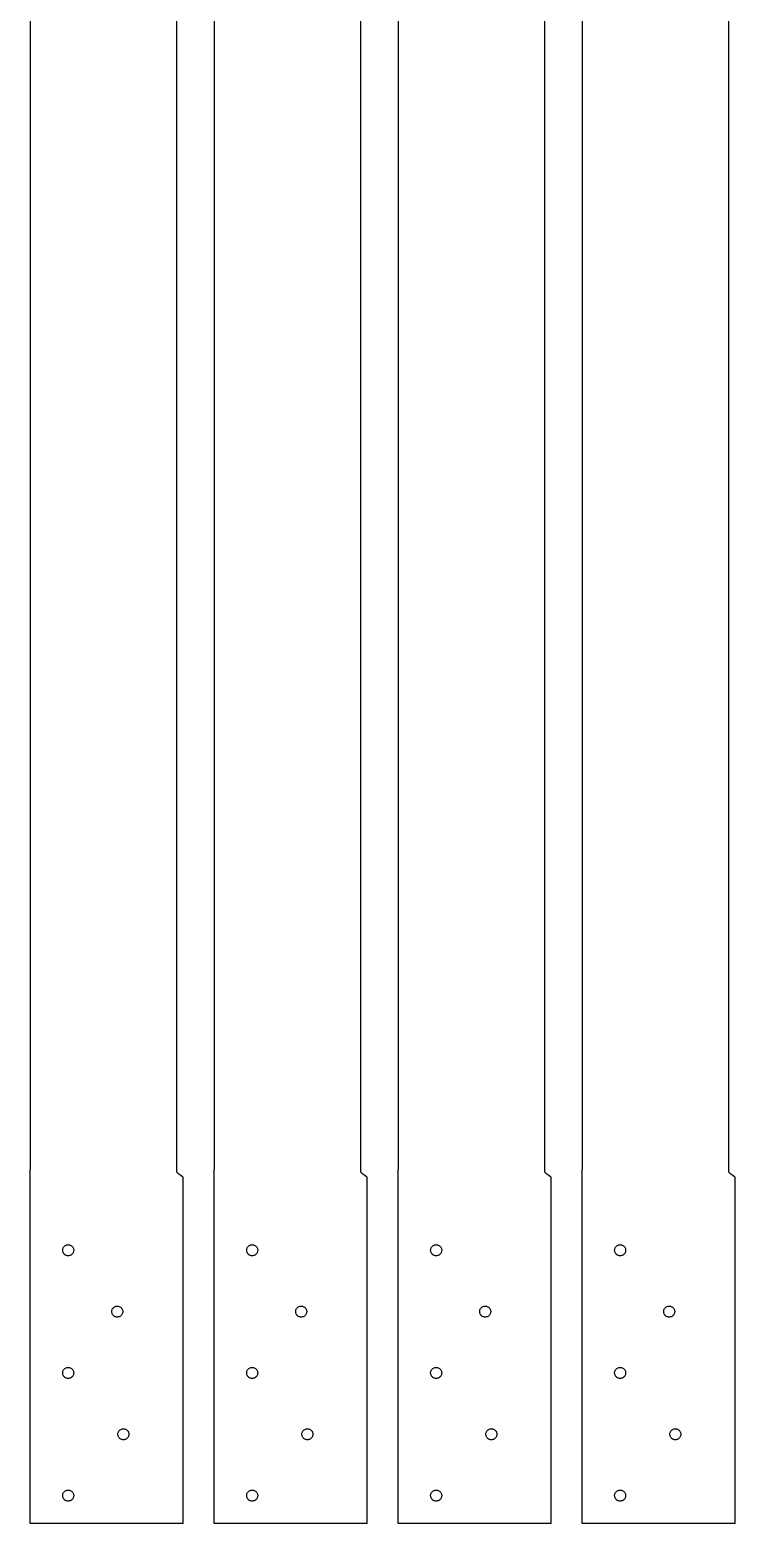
# Model space of a CAD drawing. Header units: metres. Extents: x -115 to 115, y -485 to 489.
# Drawn here: x -115 to 115, y -485 to 2 of the extents above; entities that cross this region are included whole.
import ezdxf

# ---------------------------------------------------------------- set-up
doc = ezdxf.new("R2010")
doc.units = ezdxf.units.M

msp = doc.modelspace()

# ---------------------------------------------------------------- linework, layer by layer
for p, q in [((-114.864, 485), (-114.864, -368.999)), ((-67.0733, -370.343), (-67.0733, 485)), ((-54.8642, 485), (-54.8642, -368.999)), ((-7.0733, -370.343), (-7.0733, 485)), ((5.1358, 485), (5.1358, -368.999)), ((52.9267, -370.343), (52.9267, 485)), ((65.1358, 485), (65.1358, -368.999)), ((112.927, -370.343), (112.927, 485)), ((-114.866, -368.999), (-114.966, -370.227)), ((-114.864, -368.999), (-114.866, -368.999)), ((-54.8662, -368.999), (-54.9661, -370.227)), ((-54.8642, -368.999), (-54.8662, -368.999)), ((5.1338, -368.999), (5.0339, -370.227)), ((5.1358, -368.999), (5.1338, -368.999)), ((65.1338, -368.999), (65.0339, -370.227)), ((65.1358, -368.999), (65.1338, -368.999)), ((-114.966, -370.227), (-115, -370.644)), ((-115, -370.644), (-115, -485)), ((-66.8496, -370.853), (-67.0733, -370.343)), ((-66.7223, -370.943), (-66.8496, -370.853)), ((-65.716, -371.671), (-66.7223, -370.943)), ((-65.1053, -372.121), (-65.716, -371.671)), ((-65, -372.2), (-65.1053, -372.121)), ((-65, -485), (-65, -372.2)), ((-54.9661, -370.227), (-55, -370.644)), ((-55, -370.644), (-55, -485)), ((-6.8496, -370.853), (-7.0733, -370.343)), ((-6.7223, -370.943), (-6.8496, -370.853)), ((-5.716, -371.671), (-6.7223, -370.943)), ((-5.1053, -372.121), (-5.716, -371.671)), ((-5, -372.2), (-5.1053, -372.121)), ((-5, -485), (-5, -372.2)), ((5.0339, -370.227), (5, -370.644)), ((5, -370.644), (5, -485)), ((53.1504, -370.853), (52.9267, -370.343)), ((53.2777, -370.943), (53.1504, -370.853)), ((54.284, -371.671), (53.2777, -370.943)), ((54.8947, -372.121), (54.284, -371.671)), ((55, -372.2), (54.8947, -372.121)), ((55, -485), (55, -372.2)), ((65.0339, -370.227), (65, -370.644)), ((65, -370.644), (65, -485)), ((113.15, -370.853), (112.927, -370.343)), ((113.278, -370.943), (113.15, -370.853)), ((114.284, -371.671), (113.278, -370.943)), ((114.895, -372.121), (114.284, -371.671)), ((115, -372.2), (114.895, -372.121)), ((115, -485), (115, -372.2)), ((-103.558, -394.544), (-103.367, -394.423)), ((-103.367, -394.423), (-103.163, -394.326)), ((-103.163, -394.326), (-102.948, -394.257)), ((-102.948, -394.257), (-102.726, -394.214)), ((-102.726, -394.214), (-102.5, -394.2)), ((-102.5, -394.2), (-102.274, -394.214)), ((-102.274, -394.214), (-102.052, -394.257)), ((-102.052, -394.257), (-101.837, -394.326)), ((-101.837, -394.326), (-101.633, -394.423)), ((-101.633, -394.423), (-101.442, -394.544)), ((-43.558, -394.544), (-43.3672, -394.423)), ((-43.3672, -394.423), (-43.1626, -394.326)), ((-43.1626, -394.326), (-42.9476, -394.257)), ((-42.9476, -394.257), (-42.7256, -394.214)), ((-42.7256, -394.214), (-42.5, -394.2)), ((-42.5, -394.2), (-42.2744, -394.214)), ((-42.2744, -394.214), (-42.0524, -394.257)), ((-42.0524, -394.257), (-41.8374, -394.326)), ((-41.8374, -394.326), (-41.6328, -394.423)), ((-41.6328, -394.423), (-41.442, -394.544)), ((16.442, -394.544), (16.6328, -394.423)), ((16.6328, -394.423), (16.8374, -394.326)), ((16.8374, -394.326), (17.0524, -394.257)), ((17.0524, -394.257), (17.2744, -394.214)), ((17.2744, -394.214), (17.5, -394.2)), ((17.5, -394.2), (17.7256, -394.214)), ((17.7256, -394.214), (17.9476, -394.257)), ((17.9476, -394.257), (18.1626, -394.326)), ((18.1626, -394.326), (18.3672, -394.423)), ((18.3672, -394.423), (18.558, -394.544)), ((76.442, -394.544), (76.6328, -394.423)), ((76.6328, -394.423), (76.8374, -394.326)), ((76.8374, -394.326), (77.0524, -394.257)), ((77.0524, -394.257), (77.2744, -394.214)), ((77.2744, -394.214), (77.5, -394.2)), ((77.5, -394.2), (77.7256, -394.214)), ((77.7256, -394.214), (77.9476, -394.257)), ((77.9476, -394.257), (78.1626, -394.326)), ((78.1626, -394.326), (78.3672, -394.423)), ((78.3672, -394.423), (78.558, -394.544)), ((-104.296, -395.887), (-104.268, -395.663)), ((-104.296, -396.113), (-104.296, -395.887)), ((-104.268, -396.337), (-104.296, -396.113)), ((-104.268, -395.663), (-104.212, -395.444)), ((-104.212, -396.556), (-104.268, -396.337)), ((-104.212, -395.444), (-104.129, -395.234)), ((-104.129, -396.766), (-104.212, -396.556)), ((-104.129, -395.234), (-104.02, -395.036)), ((-104.02, -396.964), (-104.129, -396.766)), ((-104.02, -395.036), (-103.887, -394.853)), ((-103.887, -397.147), (-104.02, -396.964)), ((-103.887, -394.853), (-103.732, -394.688)), ((-103.732, -397.312), (-103.887, -397.147)), ((-103.732, -394.688), (-103.558, -394.544)), ((-103.558, -397.456), (-103.732, -397.312)), ((-103.367, -397.577), (-103.558, -397.456)), ((-103.163, -397.674), (-103.367, -397.577)), ((-102.948, -397.743), (-103.163, -397.674)), ((-102.726, -397.786), (-102.948, -397.743)), ((-102.5, -397.8), (-102.726, -397.786)), ((-102.274, -397.786), (-102.5, -397.8)), ((-102.052, -397.743), (-102.274, -397.786)), ((-101.837, -397.674), (-102.052, -397.743)), ((-101.633, -397.577), (-101.837, -397.674)), ((-101.442, -397.456), (-101.633, -397.577)), ((-101.442, -394.544), (-101.268, -394.688)), ((-101.268, -397.312), (-101.442, -397.456)), ((-101.268, -394.688), (-101.113, -394.853)), ((-101.113, -397.147), (-101.268, -397.312)), ((-101.113, -394.853), (-100.98, -395.036)), ((-100.98, -396.964), (-101.113, -397.147)), ((-100.98, -395.036), (-100.871, -395.234)), ((-100.871, -396.766), (-100.98, -396.964)), ((-100.871, -395.234), (-100.788, -395.444)), ((-100.788, -396.556), (-100.871, -396.766)), ((-100.788, -395.444), (-100.732, -395.663)), ((-100.732, -396.337), (-100.788, -396.556)), ((-100.732, -395.663), (-100.704, -395.887)), ((-100.704, -396.113), (-100.732, -396.337)), ((-100.704, -395.887), (-100.704, -396.113)), ((-44.2964, -395.887), (-44.2681, -395.663)), ((-44.2964, -396.113), (-44.2964, -395.887)), ((-44.2681, -396.337), (-44.2964, -396.113)), ((-44.2681, -395.663), (-44.2119, -395.444)), ((-44.2119, -396.556), (-44.2681, -396.337)), ((-44.2119, -395.444), (-44.1287, -395.234)), ((-44.1287, -396.766), (-44.2119, -396.556)), ((-44.1287, -395.234), (-44.0198, -395.036)), ((-44.0198, -396.964), (-44.1287, -396.766)), ((-44.0198, -395.036), (-43.8869, -394.853)), ((-43.8869, -397.147), (-44.0198, -396.964)), ((-43.8869, -394.853), (-43.7322, -394.688)), ((-43.7322, -397.312), (-43.8869, -397.147)), ((-43.7322, -394.688), (-43.558, -394.544)), ((-43.558, -397.456), (-43.7322, -397.312)), ((-43.3672, -397.577), (-43.558, -397.456)), ((-43.1626, -397.674), (-43.3672, -397.577)), ((-42.9476, -397.743), (-43.1626, -397.674)), ((-42.7256, -397.786), (-42.9476, -397.743)), ((-42.5, -397.8), (-42.7256, -397.786)), ((-42.2744, -397.786), (-42.5, -397.8)), ((-42.0524, -397.743), (-42.2744, -397.786)), ((-41.8374, -397.674), (-42.0524, -397.743)), ((-41.6328, -397.577), (-41.8374, -397.674)), ((-41.442, -397.456), (-41.6328, -397.577)), ((-41.442, -394.544), (-41.2678, -394.688)), ((-41.2678, -397.312), (-41.442, -397.456)), ((-41.2678, -394.688), (-41.1131, -394.853)), ((-41.1131, -397.147), (-41.2678, -397.312)), ((-41.1131, -394.853), (-40.9802, -395.036)), ((-40.9802, -396.964), (-41.1131, -397.147)), ((-40.9802, -395.036), (-40.8713, -395.234)), ((-40.8713, -396.766), (-40.9802, -396.964)), ((-40.8713, -395.234), (-40.7881, -395.444)), ((-40.7881, -396.556), (-40.8713, -396.766)), ((-40.7881, -395.444), (-40.7319, -395.663)), ((-40.7319, -396.337), (-40.7881, -396.556)), ((-40.7319, -395.663), (-40.7036, -395.887)), ((-40.7036, -396.113), (-40.7319, -396.337)), ((-40.7036, -395.887), (-40.7036, -396.113)), ((15.7036, -395.887), (15.7319, -395.663)), ((15.7036, -396.113), (15.7036, -395.887)), ((15.7319, -396.337), (15.7036, -396.113)), ((15.7319, -395.663), (15.7881, -395.444)), ((15.7881, -396.556), (15.7319, -396.337)), ((15.7881, -395.444), (15.8713, -395.234)), ((15.8713, -396.766), (15.7881, -396.556)), ((15.8713, -395.234), (15.9802, -395.036)), ((15.9802, -396.964), (15.8713, -396.766)), ((15.9802, -395.036), (16.1131, -394.853)), ((16.1131, -397.147), (15.9802, -396.964)), ((16.1131, -394.853), (16.2678, -394.688)), ((16.2678, -397.312), (16.1131, -397.147)), ((16.2678, -394.688), (16.442, -394.544)), ((16.442, -397.456), (16.2678, -397.312)), ((16.6328, -397.577), (16.442, -397.456)), ((16.8374, -397.674), (16.6328, -397.577)), ((17.0524, -397.743), (16.8374, -397.674)), ((17.2744, -397.786), (17.0524, -397.743)), ((17.5, -397.8), (17.2744, -397.786)), ((17.7256, -397.786), (17.5, -397.8)), ((17.9476, -397.743), (17.7256, -397.786)), ((18.1626, -397.674), (17.9476, -397.743)), ((18.3672, -397.577), (18.1626, -397.674)), ((18.558, -397.456), (18.3672, -397.577)), ((18.558, -394.544), (18.7322, -394.688)), ((18.7322, -397.312), (18.558, -397.456)), ((18.7322, -394.688), (18.8869, -394.853)), ((18.8869, -397.147), (18.7322, -397.312)), ((18.8869, -394.853), (19.0198, -395.036)), ((19.0198, -396.964), (18.8869, -397.147)), ((19.0198, -395.036), (19.1287, -395.234)), ((19.1287, -396.766), (19.0198, -396.964)), ((19.1287, -395.234), (19.2119, -395.444)), ((19.2119, -396.556), (19.1287, -396.766)), ((19.2119, -395.444), (19.2681, -395.663)), ((19.2681, -396.337), (19.2119, -396.556)), ((19.2681, -395.663), (19.2964, -395.887)), ((19.2964, -396.113), (19.2681, -396.337)), ((19.2964, -395.887), (19.2964, -396.113)), ((75.7036, -395.887), (75.7319, -395.663)), ((75.7036, -396.113), (75.7036, -395.887)), ((75.7319, -396.337), (75.7036, -396.113)), ((75.7319, -395.663), (75.7881, -395.444)), ((75.7881, -396.556), (75.7319, -396.337)), ((75.7881, -395.444), (75.8713, -395.234)), ((75.8713, -396.766), (75.7881, -396.556)), ((75.8713, -395.234), (75.9802, -395.036)), ((75.9802, -396.964), (75.8713, -396.766)), ((75.9802, -395.036), (76.1131, -394.853)), ((76.1131, -397.147), (75.9802, -396.964)), ((76.1131, -394.853), (76.2678, -394.688)), ((76.2678, -397.312), (76.1131, -397.147)), ((76.2678, -394.688), (76.442, -394.544)), ((76.442, -397.456), (76.2678, -397.312)), ((76.6328, -397.577), (76.442, -397.456)), ((76.8374, -397.674), (76.6328, -397.577)), ((77.0524, -397.743), (76.8374, -397.674)), ((77.2744, -397.786), (77.0524, -397.743)), ((77.5, -397.8), (77.2744, -397.786)), ((77.7256, -397.786), (77.5, -397.8)), ((77.9476, -397.743), (77.7256, -397.786)), ((78.1626, -397.674), (77.9476, -397.743)), ((78.3672, -397.577), (78.1626, -397.674)), ((78.558, -397.456), (78.3672, -397.577)), ((78.558, -394.544), (78.7322, -394.688)), ((78.7322, -397.312), (78.558, -397.456)), ((78.7322, -394.688), (78.8869, -394.853)), ((78.8869, -397.147), (78.7322, -397.312)), ((78.8869, -394.853), (79.0198, -395.036)), ((79.0198, -396.964), (78.8869, -397.147)), ((79.0198, -395.036), (79.1287, -395.234)), ((79.1287, -396.766), (79.0198, -396.964)), ((79.1287, -395.234), (79.2119, -395.444)), ((79.2119, -396.556), (79.1287, -396.766)), ((79.2119, -395.444), (79.2681, -395.663)), ((79.2681, -396.337), (79.2119, -396.556)), ((79.2681, -395.663), (79.2964, -395.887)), ((79.2964, -396.113), (79.2681, -396.337)), ((79.2964, -395.887), (79.2964, -396.113)), ((-88.2964, -415.887), (-88.2681, -415.663)), ((-88.2964, -416.113), (-88.2964, -415.887)), ((-88.2681, -416.337), (-88.2964, -416.113)), ((-88.2681, -415.663), (-88.2119, -415.444)), ((-88.2119, -416.556), (-88.2681, -416.337)), ((-88.2119, -415.444), (-88.1287, -415.234)), ((-88.1287, -416.766), (-88.2119, -416.556)), ((-88.1287, -415.234), (-88.0198, -415.036)), ((-88.0198, -416.964), (-88.1287, -416.766)), ((-88.0198, -415.036), (-87.8869, -414.853)), ((-87.8869, -417.147), (-88.0198, -416.964)), ((-87.8869, -414.853), (-87.7322, -414.688)), ((-87.7322, -417.312), (-87.8869, -417.147)), ((-87.7322, -414.688), (-87.558, -414.544)), ((-87.558, -417.456), (-87.7322, -417.312)), ((-87.558, -414.544), (-87.3672, -414.423)), ((-87.3672, -417.577), (-87.558, -417.456)), ((-87.3672, -414.423), (-87.1626, -414.326)), ((-87.1626, -417.674), (-87.3672, -417.577)), ((-87.1626, -414.326), (-86.9476, -414.257)), ((-86.9476, -417.743), (-87.1626, -417.674)), ((-86.9476, -414.257), (-86.7256, -414.214)), ((-86.7256, -417.786), (-86.9476, -417.743)), ((-86.7256, -414.214), (-86.5, -414.2)), ((-86.5, -417.8), (-86.7256, -417.786)), ((-86.5, -414.2), (-86.2744, -414.214)), ((-86.2744, -417.786), (-86.5, -417.8)), ((-86.2744, -414.214), (-86.0524, -414.257)), ((-86.0524, -417.743), (-86.2744, -417.786)), ((-86.0524, -414.257), (-85.8374, -414.326)), ((-85.8374, -417.674), (-86.0524, -417.743)), ((-85.8374, -414.326), (-85.6328, -414.423)), ((-85.6328, -417.577), (-85.8374, -417.674)), ((-85.6328, -414.423), (-85.442, -414.544)), ((-85.442, -417.456), (-85.6328, -417.577)), ((-85.442, -414.544), (-85.2678, -414.688)), ((-85.2678, -417.312), (-85.442, -417.456)), ((-85.2678, -414.688), (-85.1131, -414.853)), ((-85.1131, -417.147), (-85.2678, -417.312)), ((-85.1131, -414.853), (-84.9802, -415.036)), ((-84.9802, -416.964), (-85.1131, -417.147)), ((-84.9802, -415.036), (-84.8713, -415.234)), ((-84.8713, -416.766), (-84.9802, -416.964)), ((-84.8713, -415.234), (-84.7881, -415.444)), ((-84.7881, -416.556), (-84.8713, -416.766)), ((-84.7881, -415.444), (-84.7319, -415.663)), ((-84.7319, -416.337), (-84.7881, -416.556)), ((-84.7319, -415.663), (-84.7036, -415.887)), ((-84.7036, -416.113), (-84.7319, -416.337)), ((-84.7036, -415.887), (-84.7036, -416.113)), ((-28.2964, -415.887), (-28.2681, -415.663)), ((-28.2964, -416.113), (-28.2964, -415.887)), ((-28.2681, -416.337), (-28.2964, -416.113)), ((-28.2681, -415.663), (-28.2119, -415.444)), ((-28.2119, -416.556), (-28.2681, -416.337)), ((-28.2119, -415.444), (-28.1287, -415.234)), ((-28.1287, -416.766), (-28.2119, -416.556)), ((-28.1287, -415.234), (-28.0198, -415.036)), ((-28.0198, -416.964), (-28.1287, -416.766)), ((-28.0198, -415.036), (-27.8869, -414.853)), ((-27.8869, -417.147), (-28.0198, -416.964)), ((-27.8869, -414.853), (-27.7322, -414.688)), ((-27.7322, -417.312), (-27.8869, -417.147)), ((-27.7322, -414.688), (-27.558, -414.544)), ((-27.558, -417.456), (-27.7322, -417.312)), ((-27.558, -414.544), (-27.3672, -414.423)), ((-27.3672, -417.577), (-27.558, -417.456)), ((-27.3672, -414.423), (-27.1626, -414.326)), ((-27.1626, -417.674), (-27.3672, -417.577)), ((-27.1626, -414.326), (-26.9476, -414.257)), ((-26.9476, -417.743), (-27.1626, -417.674)), ((-26.9476, -414.257), (-26.7256, -414.214)), ((-26.7256, -417.786), (-26.9476, -417.743)), ((-26.7256, -414.214), (-26.5, -414.2)), ((-26.5, -417.8), (-26.7256, -417.786)), ((-26.5, -414.2), (-26.2744, -414.214)), ((-26.2744, -417.786), (-26.5, -417.8)), ((-26.2744, -414.214), (-26.0524, -414.257)), ((-26.0524, -417.743), (-26.2744, -417.786)), ((-26.0524, -414.257), (-25.8374, -414.326)), ((-25.8374, -417.674), (-26.0524, -417.743)), ((-25.8374, -414.326), (-25.6328, -414.423)), ((-25.6328, -417.577), (-25.8374, -417.674)), ((-25.6328, -414.423), (-25.442, -414.544)), ((-25.442, -417.456), (-25.6328, -417.577)), ((-25.442, -414.544), (-25.2678, -414.688)), ((-25.2678, -417.312), (-25.442, -417.456)), ((-25.2678, -414.688), (-25.1131, -414.853)), ((-25.1131, -417.147), (-25.2678, -417.312)), ((-25.1131, -414.853), (-24.9802, -415.036)), ((-24.9802, -416.964), (-25.1131, -417.147)), ((-24.9802, -415.036), (-24.8713, -415.234)), ((-24.8713, -416.766), (-24.9802, -416.964)), ((-24.8713, -415.234), (-24.7881, -415.444)), ((-24.7881, -416.556), (-24.8713, -416.766)), ((-24.7881, -415.444), (-24.7319, -415.663)), ((-24.7319, -416.337), (-24.7881, -416.556)), ((-24.7319, -415.663), (-24.7036, -415.887)), ((-24.7036, -416.113), (-24.7319, -416.337)), ((-24.7036, -415.887), (-24.7036, -416.113)), ((31.7036, -415.887), (31.7319, -415.663)), ((31.7036, -416.113), (31.7036, -415.887)), ((31.7319, -416.337), (31.7036, -416.113)), ((31.7319, -415.663), (31.7881, -415.444)), ((31.7881, -416.556), (31.7319, -416.337)), ((31.7881, -415.444), (31.8713, -415.234)), ((31.8713, -416.766), (31.7881, -416.556)), ((31.8713, -415.234), (31.9802, -415.036)), ((31.9802, -416.964), (31.8713, -416.766)), ((31.9802, -415.036), (32.1131, -414.853)), ((32.1131, -417.147), (31.9802, -416.964)), ((32.1131, -414.853), (32.2678, -414.688)), ((32.2678, -417.312), (32.1131, -417.147)), ((32.2678, -414.688), (32.442, -414.544)), ((32.442, -417.456), (32.2678, -417.312)), ((32.442, -414.544), (32.6328, -414.423)), ((32.6328, -417.577), (32.442, -417.456)), ((32.6328, -414.423), (32.8374, -414.326)), ((32.8374, -417.674), (32.6328, -417.577)), ((32.8374, -414.326), (33.0524, -414.257)), ((33.0524, -417.743), (32.8374, -417.674)), ((33.0524, -414.257), (33.2744, -414.214)), ((33.2744, -417.786), (33.0524, -417.743)), ((33.2744, -414.214), (33.5, -414.2)), ((33.5, -417.8), (33.2744, -417.786)), ((33.5, -414.2), (33.7256, -414.214)), ((33.7256, -417.786), (33.5, -417.8)), ((33.7256, -414.214), (33.9476, -414.257)), ((33.9476, -417.743), (33.7256, -417.786)), ((33.9476, -414.257), (34.1626, -414.326)), ((34.1626, -417.674), (33.9476, -417.743)), ((34.1626, -414.326), (34.3672, -414.423)), ((34.3672, -417.577), (34.1626, -417.674)), ((34.3672, -414.423), (34.558, -414.544)), ((34.558, -417.456), (34.3672, -417.577)), ((34.558, -414.544), (34.7322, -414.688)), ((34.7322, -417.312), (34.558, -417.456)), ((34.7322, -414.688), (34.8869, -414.853)), ((34.8869, -417.147), (34.7322, -417.312)), ((34.8869, -414.853), (35.0198, -415.036)), ((35.0198, -416.964), (34.8869, -417.147)), ((35.0198, -415.036), (35.1287, -415.234)), ((35.1287, -416.766), (35.0198, -416.964)), ((35.1287, -415.234), (35.2119, -415.444)), ((35.2119, -416.556), (35.1287, -416.766)), ((35.2119, -415.444), (35.2681, -415.663)), ((35.2681, -416.337), (35.2119, -416.556)), ((35.2681, -415.663), (35.2964, -415.887)), ((35.2964, -416.113), (35.2681, -416.337)), ((35.2964, -415.887), (35.2964, -416.113)), ((91.7036, -415.887), (91.7319, -415.663)), ((91.7036, -416.113), (91.7036, -415.887)), ((91.7319, -416.337), (91.7036, -416.113)), ((91.7319, -415.663), (91.7881, -415.444)), ((91.7881, -416.556), (91.7319, -416.337)), ((91.7881, -415.444), (91.8713, -415.234)), ((91.8713, -416.766), (91.7881, -416.556)), ((91.8713, -415.234), (91.9802, -415.036)), ((91.9802, -416.964), (91.8713, -416.766)), ((91.9802, -415.036), (92.1131, -414.853)), ((92.1131, -417.147), (91.9802, -416.964)), ((92.1131, -414.853), (92.2678, -414.688)), ((92.2678, -417.312), (92.1131, -417.147)), ((92.2678, -414.688), (92.442, -414.544)), ((92.442, -417.456), (92.2678, -417.312)), ((92.442, -414.544), (92.6328, -414.423)), ((92.6328, -417.577), (92.442, -417.456)), ((92.6328, -414.423), (92.8374, -414.326)), ((92.8374, -417.674), (92.6328, -417.577)), ((92.8374, -414.326), (93.0524, -414.257)), ((93.0524, -417.743), (92.8374, -417.674)), ((93.0524, -414.257), (93.2744, -414.214)), ((93.2744, -417.786), (93.0524, -417.743)), ((93.2744, -414.214), (93.5, -414.2)), ((93.5, -417.8), (93.2744, -417.786)), ((93.5, -414.2), (93.7256, -414.214)), ((93.7256, -417.786), (93.5, -417.8)), ((93.7256, -414.214), (93.9476, -414.257)), ((93.9476, -417.743), (93.7256, -417.786)), ((93.9476, -414.257), (94.1626, -414.326)), ((94.1626, -417.674), (93.9476, -417.743)), ((94.1626, -414.326), (94.3672, -414.423)), ((94.3672, -417.577), (94.1626, -417.674)), ((94.3672, -414.423), (94.558, -414.544)), ((94.558, -417.456), (94.3672, -417.577)), ((94.558, -414.544), (94.7322, -414.688)), ((94.7322, -417.312), (94.558, -417.456)), ((94.7322, -414.688), (94.8869, -414.853)), ((94.8869, -417.147), (94.7322, -417.312)), ((94.8869, -414.853), (95.0198, -415.036)), ((95.0198, -416.964), (94.8869, -417.147)), ((95.0198, -415.036), (95.1287, -415.234)), ((95.1287, -416.766), (95.0198, -416.964)), ((95.1287, -415.234), (95.2119, -415.444)), ((95.2119, -416.556), (95.1287, -416.766)), ((95.2119, -415.444), (95.2681, -415.663)), ((95.2681, -416.337), (95.2119, -416.556)), ((95.2681, -415.663), (95.2964, -415.887)), ((95.2964, -416.113), (95.2681, -416.337)), ((95.2964, -415.887), (95.2964, -416.113)), ((-104.296, -435.887), (-104.268, -435.663)), ((-104.296, -436.113), (-104.296, -435.887)), ((-104.268, -436.337), (-104.296, -436.113)), ((-104.268, -435.663), (-104.212, -435.444)), ((-104.212, -436.556), (-104.268, -436.337)), ((-104.212, -435.444), (-104.129, -435.234)), ((-104.129, -436.766), (-104.212, -436.556)), ((-104.129, -435.234), (-104.02, -435.036)), ((-104.02, -436.964), (-104.129, -436.766)), ((-104.02, -435.036), (-103.887, -434.853)), ((-103.887, -437.147), (-104.02, -436.964)), ((-103.887, -434.853), (-103.732, -434.688)), ((-103.732, -437.312), (-103.887, -437.147)), ((-103.732, -434.688), (-103.558, -434.544)), ((-103.558, -437.456), (-103.732, -437.312)), ((-103.558, -434.544), (-103.367, -434.423)), ((-103.367, -437.577), (-103.558, -437.456)), ((-103.367, -434.423), (-103.163, -434.326)), ((-103.163, -437.674), (-103.367, -437.577)), ((-103.163, -434.326), (-102.948, -434.257)), ((-102.948, -437.743), (-103.163, -437.674)), ((-102.948, -434.257), (-102.726, -434.214)), ((-102.726, -437.786), (-102.948, -437.743)), ((-102.726, -434.214), (-102.5, -434.2)), ((-102.5, -437.8), (-102.726, -437.786)), ((-102.5, -434.2), (-102.274, -434.214)), ((-102.274, -437.786), (-102.5, -437.8)), ((-102.274, -434.214), (-102.052, -434.257)), ((-102.052, -437.743), (-102.274, -437.786)), ((-102.052, -434.257), (-101.837, -434.326)), ((-101.837, -437.674), (-102.052, -437.743)), ((-101.837, -434.326), (-101.633, -434.423)), ((-101.633, -437.577), (-101.837, -437.674)), ((-101.633, -434.423), (-101.442, -434.544)), ((-101.442, -437.456), (-101.633, -437.577)), ((-101.442, -434.544), (-101.268, -434.688)), ((-101.268, -437.312), (-101.442, -437.456)), ((-101.268, -434.688), (-101.113, -434.853)), ((-101.113, -437.147), (-101.268, -437.312)), ((-101.113, -434.853), (-100.98, -435.036)), ((-100.98, -436.964), (-101.113, -437.147)), ((-100.98, -435.036), (-100.871, -435.234)), ((-100.871, -436.766), (-100.98, -436.964)), ((-100.871, -435.234), (-100.788, -435.444)), ((-100.788, -436.556), (-100.871, -436.766)), ((-100.788, -435.444), (-100.732, -435.663)), ((-100.732, -436.337), (-100.788, -436.556)), ((-100.732, -435.663), (-100.704, -435.887)), ((-100.704, -436.113), (-100.732, -436.337)), ((-100.704, -435.887), (-100.704, -436.113)), ((-44.2964, -435.887), (-44.2681, -435.663)), ((-44.2964, -436.113), (-44.2964, -435.887)), ((-44.2681, -436.337), (-44.2964, -436.113)), ((-44.2681, -435.663), (-44.2119, -435.444)), ((-44.2119, -436.556), (-44.2681, -436.337)), ((-44.2119, -435.444), (-44.1287, -435.234)), ((-44.1287, -436.766), (-44.2119, -436.556)), ((-44.1287, -435.234), (-44.0198, -435.036)), ((-44.0198, -436.964), (-44.1287, -436.766)), ((-44.0198, -435.036), (-43.8869, -434.853)), ((-43.8869, -437.147), (-44.0198, -436.964)), ((-43.8869, -434.853), (-43.7322, -434.688)), ((-43.7322, -437.312), (-43.8869, -437.147)), ((-43.7322, -434.688), (-43.558, -434.544)), ((-43.558, -437.456), (-43.7322, -437.312)), ((-43.558, -434.544), (-43.3672, -434.423)), ((-43.3672, -437.577), (-43.558, -437.456)), ((-43.3672, -434.423), (-43.1626, -434.326)), ((-43.1626, -437.674), (-43.3672, -437.577)), ((-43.1626, -434.326), (-42.9476, -434.257)), ((-42.9476, -437.743), (-43.1626, -437.674)), ((-42.9476, -434.257), (-42.7256, -434.214)), ((-42.7256, -437.786), (-42.9476, -437.743)), ((-42.7256, -434.214), (-42.5, -434.2)), ((-42.5, -437.8), (-42.7256, -437.786)), ((-42.5, -434.2), (-42.2744, -434.214)), ((-42.2744, -437.786), (-42.5, -437.8)), ((-42.2744, -434.214), (-42.0524, -434.257)), ((-42.0524, -437.743), (-42.2744, -437.786)), ((-42.0524, -434.257), (-41.8374, -434.326)), ((-41.8374, -437.674), (-42.0524, -437.743)), ((-41.8374, -434.326), (-41.6328, -434.423)), ((-41.6328, -437.577), (-41.8374, -437.674)), ((-41.6328, -434.423), (-41.442, -434.544)), ((-41.442, -437.456), (-41.6328, -437.577)), ((-41.442, -434.544), (-41.2678, -434.688)), ((-41.2678, -437.312), (-41.442, -437.456)), ((-41.2678, -434.688), (-41.1131, -434.853)), ((-41.1131, -437.147), (-41.2678, -437.312)), ((-41.1131, -434.853), (-40.9802, -435.036)), ((-40.9802, -436.964), (-41.1131, -437.147)), ((-40.9802, -435.036), (-40.8713, -435.234)), ((-40.8713, -436.766), (-40.9802, -436.964)), ((-40.8713, -435.234), (-40.7881, -435.444)), ((-40.7881, -436.556), (-40.8713, -436.766)), ((-40.7881, -435.444), (-40.7319, -435.663)), ((-40.7319, -436.337), (-40.7881, -436.556)), ((-40.7319, -435.663), (-40.7036, -435.887)), ((-40.7036, -436.113), (-40.7319, -436.337)), ((-40.7036, -435.887), (-40.7036, -436.113)), ((15.7036, -435.887), (15.7319, -435.663)), ((15.7036, -436.113), (15.7036, -435.887)), ((15.7319, -436.337), (15.7036, -436.113)), ((15.7319, -435.663), (15.7881, -435.444)), ((15.7881, -436.556), (15.7319, -436.337)), ((15.7881, -435.444), (15.8713, -435.234)), ((15.8713, -436.766), (15.7881, -436.556)), ((15.8713, -435.234), (15.9802, -435.036)), ((15.9802, -436.964), (15.8713, -436.766)), ((15.9802, -435.036), (16.1131, -434.853)), ((16.1131, -437.147), (15.9802, -436.964)), ((16.1131, -434.853), (16.2678, -434.688)), ((16.2678, -437.312), (16.1131, -437.147)), ((16.2678, -434.688), (16.442, -434.544)), ((16.442, -437.456), (16.2678, -437.312)), ((16.442, -434.544), (16.6328, -434.423)), ((16.6328, -437.577), (16.442, -437.456)), ((16.6328, -434.423), (16.8374, -434.326)), ((16.8374, -437.674), (16.6328, -437.577)), ((16.8374, -434.326), (17.0524, -434.257)), ((17.0524, -437.743), (16.8374, -437.674)), ((17.0524, -434.257), (17.2744, -434.214)), ((17.2744, -437.786), (17.0524, -437.743)), ((17.2744, -434.214), (17.5, -434.2)), ((17.5, -437.8), (17.2744, -437.786)), ((17.5, -434.2), (17.7256, -434.214)), ((17.7256, -437.786), (17.5, -437.8)), ((17.7256, -434.214), (17.9476, -434.257)), ((17.9476, -437.743), (17.7256, -437.786)), ((17.9476, -434.257), (18.1626, -434.326)), ((18.1626, -437.674), (17.9476, -437.743)), ((18.1626, -434.326), (18.3672, -434.423)), ((18.3672, -437.577), (18.1626, -437.674)), ((18.3672, -434.423), (18.558, -434.544)), ((18.558, -437.456), (18.3672, -437.577)), ((18.558, -434.544), (18.7322, -434.688)), ((18.7322, -437.312), (18.558, -437.456)), ((18.7322, -434.688), (18.8869, -434.853)), ((18.8869, -437.147), (18.7322, -437.312)), ((18.8869, -434.853), (19.0198, -435.036)), ((19.0198, -436.964), (18.8869, -437.147)), ((19.0198, -435.036), (19.1287, -435.234)), ((19.1287, -436.766), (19.0198, -436.964)), ((19.1287, -435.234), (19.2119, -435.444)), ((19.2119, -436.556), (19.1287, -436.766)), ((19.2119, -435.444), (19.2681, -435.663)), ((19.2681, -436.337), (19.2119, -436.556)), ((19.2681, -435.663), (19.2964, -435.887)), ((19.2964, -436.113), (19.2681, -436.337)), ((19.2964, -435.887), (19.2964, -436.113)), ((75.7036, -435.887), (75.7319, -435.663)), ((75.7036, -436.113), (75.7036, -435.887)), ((75.7319, -436.337), (75.7036, -436.113)), ((75.7319, -435.663), (75.7881, -435.444)), ((75.7881, -436.556), (75.7319, -436.337)), ((75.7881, -435.444), (75.8713, -435.234)), ((75.8713, -436.766), (75.7881, -436.556)), ((75.8713, -435.234), (75.9802, -435.036)), ((75.9802, -436.964), (75.8713, -436.766)), ((75.9802, -435.036), (76.1131, -434.853)), ((76.1131, -437.147), (75.9802, -436.964)), ((76.1131, -434.853), (76.2678, -434.688)), ((76.2678, -437.312), (76.1131, -437.147)), ((76.2678, -434.688), (76.442, -434.544)), ((76.442, -437.456), (76.2678, -437.312)), ((76.442, -434.544), (76.6328, -434.423)), ((76.6328, -437.577), (76.442, -437.456)), ((76.6328, -434.423), (76.8374, -434.326)), ((76.8374, -437.674), (76.6328, -437.577)), ((76.8374, -434.326), (77.0524, -434.257)), ((77.0524, -437.743), (76.8374, -437.674)), ((77.0524, -434.257), (77.2744, -434.214)), ((77.2744, -437.786), (77.0524, -437.743)), ((77.2744, -434.214), (77.5, -434.2)), ((77.5, -437.8), (77.2744, -437.786)), ((77.5, -434.2), (77.7256, -434.214)), ((77.7256, -437.786), (77.5, -437.8)), ((77.7256, -434.214), (77.9476, -434.257)), ((77.9476, -437.743), (77.7256, -437.786)), ((77.9476, -434.257), (78.1626, -434.326)), ((78.1626, -437.674), (77.9476, -437.743)), ((78.1626, -434.326), (78.3672, -434.423)), ((78.3672, -437.577), (78.1626, -437.674)), ((78.3672, -434.423), (78.558, -434.544)), ((78.558, -437.456), (78.3672, -437.577)), ((78.558, -434.544), (78.7322, -434.688)), ((78.7322, -437.312), (78.558, -437.456)), ((78.7322, -434.688), (78.8869, -434.853)), ((78.8869, -437.147), (78.7322, -437.312)), ((78.8869, -434.853), (79.0198, -435.036)), ((79.0198, -436.964), (78.8869, -437.147)), ((79.0198, -435.036), (79.1287, -435.234)), ((79.1287, -436.766), (79.0198, -436.964)), ((79.1287, -435.234), (79.2119, -435.444)), ((79.2119, -436.556), (79.1287, -436.766)), ((79.2119, -435.444), (79.2681, -435.663)), ((79.2681, -436.337), (79.2119, -436.556)), ((79.2681, -435.663), (79.2964, -435.887)), ((79.2964, -436.113), (79.2681, -436.337)), ((79.2964, -435.887), (79.2964, -436.113)), ((-86.2964, -455.887), (-86.2681, -455.663)), ((-86.2964, -456.113), (-86.2964, -455.887)), ((-86.2681, -456.337), (-86.2964, -456.113)), ((-86.2681, -455.663), (-86.2119, -455.444)), ((-86.2119, -456.556), (-86.2681, -456.337)), ((-86.2119, -455.444), (-86.1287, -455.234)), ((-86.1287, -456.766), (-86.2119, -456.556)), ((-86.1287, -455.234), (-86.0198, -455.036)), ((-86.0198, -456.964), (-86.1287, -456.766)), ((-86.0198, -455.036), (-85.8869, -454.853)), ((-85.8869, -457.147), (-86.0198, -456.964)), ((-85.8869, -454.853), (-85.7322, -454.688)), ((-85.7322, -457.312), (-85.8869, -457.147)), ((-85.7322, -454.688), (-85.558, -454.544)), ((-85.558, -457.456), (-85.7322, -457.312)), ((-85.558, -454.544), (-85.3672, -454.423)), ((-85.3672, -457.577), (-85.558, -457.456)), ((-85.3672, -454.423), (-85.1626, -454.326)), ((-85.1626, -457.674), (-85.3672, -457.577)), ((-85.1626, -454.326), (-84.9476, -454.257)), ((-84.9476, -457.743), (-85.1626, -457.674)), ((-84.9476, -454.257), (-84.7256, -454.214)), ((-84.7256, -457.786), (-84.9476, -457.743)), ((-84.7256, -454.214), (-84.5, -454.2)), ((-84.5, -454.2), (-84.2744, -454.214)), ((-84.2744, -454.214), (-84.0524, -454.257)), ((-84.0524, -457.743), (-84.2744, -457.786)), ((-84.0524, -454.257), (-83.8374, -454.326)), ((-83.8374, -457.674), (-84.0524, -457.743)), ((-83.8374, -454.326), (-83.6328, -454.423)), ((-83.6328, -457.577), (-83.8374, -457.674)), ((-83.6328, -454.423), (-83.442, -454.544)), ((-83.442, -457.456), (-83.6328, -457.577)), ((-83.442, -454.544), (-83.2678, -454.688)), ((-83.2678, -457.312), (-83.442, -457.456)), ((-83.2678, -454.688), (-83.1131, -454.853)), ((-83.1131, -457.147), (-83.2678, -457.312)), ((-83.1131, -454.853), (-82.9802, -455.036)), ((-82.9802, -456.964), (-83.1131, -457.147)), ((-82.9802, -455.036), (-82.8713, -455.234)), ((-82.8713, -456.766), (-82.9802, -456.964)), ((-82.8713, -455.234), (-82.7881, -455.444)), ((-82.7881, -456.556), (-82.8713, -456.766)), ((-82.7881, -455.444), (-82.7319, -455.663)), ((-82.7319, -456.337), (-82.7881, -456.556)), ((-82.7319, -455.663), (-82.7036, -455.887)), ((-82.7036, -456.113), (-82.7319, -456.337)), ((-82.7036, -455.887), (-82.7036, -456.113)), ((-26.2964, -455.887), (-26.2681, -455.663)), ((-26.2964, -456.113), (-26.2964, -455.887)), ((-26.2681, -456.337), (-26.2964, -456.113)), ((-26.2681, -455.663), (-26.2119, -455.444)), ((-26.2119, -456.556), (-26.2681, -456.337)), ((-26.2119, -455.444), (-26.1287, -455.234)), ((-26.1287, -456.766), (-26.2119, -456.556)), ((-26.1287, -455.234), (-26.0198, -455.036)), ((-26.0198, -456.964), (-26.1287, -456.766)), ((-26.0198, -455.036), (-25.8869, -454.853)), ((-25.8869, -457.147), (-26.0198, -456.964)), ((-25.8869, -454.853), (-25.7322, -454.688)), ((-25.7322, -457.312), (-25.8869, -457.147)), ((-25.7322, -454.688), (-25.558, -454.544)), ((-25.558, -457.456), (-25.7322, -457.312)), ((-25.558, -454.544), (-25.3672, -454.423)), ((-25.3672, -457.577), (-25.558, -457.456)), ((-25.3672, -454.423), (-25.1626, -454.326)), ((-25.1626, -457.674), (-25.3672, -457.577)), ((-25.1626, -454.326), (-24.9476, -454.257)), ((-24.9476, -457.743), (-25.1626, -457.674)), ((-24.9476, -454.257), (-24.7256, -454.214)), ((-24.7256, -457.786), (-24.9476, -457.743)), ((-24.7256, -454.214), (-24.5, -454.2)), ((-24.5, -454.2), (-24.2744, -454.214)), ((-24.2744, -454.214), (-24.0524, -454.257)), ((-24.0524, -457.743), (-24.2744, -457.786)), ((-24.0524, -454.257), (-23.8374, -454.326)), ((-23.8374, -457.674), (-24.0524, -457.743)), ((-23.8374, -454.326), (-23.6328, -454.423)), ((-23.6328, -457.577), (-23.8374, -457.674)), ((-23.6328, -454.423), (-23.442, -454.544)), ((-23.442, -457.456), (-23.6328, -457.577)), ((-23.442, -454.544), (-23.2678, -454.688)), ((-23.2678, -457.312), (-23.442, -457.456)), ((-23.2678, -454.688), (-23.1131, -454.853)), ((-23.1131, -457.147), (-23.2678, -457.312)), ((-23.1131, -454.853), (-22.9802, -455.036)), ((-22.9802, -456.964), (-23.1131, -457.147)), ((-22.9802, -455.036), (-22.8713, -455.234)), ((-22.8713, -456.766), (-22.9802, -456.964)), ((-22.8713, -455.234), (-22.7881, -455.444)), ((-22.7881, -456.556), (-22.8713, -456.766)), ((-22.7881, -455.444), (-22.7319, -455.663)), ((-22.7319, -456.337), (-22.7881, -456.556)), ((-22.7319, -455.663), (-22.7036, -455.887)), ((-22.7036, -456.113), (-22.7319, -456.337)), ((-22.7036, -455.887), (-22.7036, -456.113)), ((33.7036, -455.887), (33.7319, -455.663)), ((33.7036, -456.113), (33.7036, -455.887)), ((33.7319, -456.337), (33.7036, -456.113)), ((33.7319, -455.663), (33.7881, -455.444)), ((33.7881, -456.556), (33.7319, -456.337)), ((33.7881, -455.444), (33.8713, -455.234)), ((33.8713, -456.766), (33.7881, -456.556)), ((33.8713, -455.234), (33.9802, -455.036)), ((33.9802, -456.964), (33.8713, -456.766)), ((33.9802, -455.036), (34.1131, -454.853)), ((34.1131, -457.147), (33.9802, -456.964)), ((34.1131, -454.853), (34.2678, -454.688)), ((34.2678, -457.312), (34.1131, -457.147)), ((34.2678, -454.688), (34.442, -454.544)), ((34.442, -457.456), (34.2678, -457.312)), ((34.442, -454.544), (34.6328, -454.423)), ((34.6328, -457.577), (34.442, -457.456)), ((34.6328, -454.423), (34.8374, -454.326)), ((34.8374, -457.674), (34.6328, -457.577)), ((34.8374, -454.326), (35.0524, -454.257)), ((35.0524, -457.743), (34.8374, -457.674)), ((35.0524, -454.257), (35.2744, -454.214)), ((35.2744, -457.786), (35.0524, -457.743)), ((35.2744, -454.214), (35.5, -454.2)), ((35.5, -454.2), (35.7256, -454.214)), ((35.7256, -454.214), (35.9476, -454.257)), ((35.9476, -457.743), (35.7256, -457.786)), ((35.9476, -454.257), (36.1626, -454.326)), ((36.1626, -457.674), (35.9476, -457.743)), ((36.1626, -454.326), (36.3672, -454.423)), ((36.3672, -457.577), (36.1626, -457.674)), ((36.3672, -454.423), (36.558, -454.544)), ((36.558, -457.456), (36.3672, -457.577)), ((36.558, -454.544), (36.7322, -454.688)), ((36.7322, -457.312), (36.558, -457.456)), ((36.7322, -454.688), (36.8869, -454.853)), ((36.8869, -457.147), (36.7322, -457.312)), ((36.8869, -454.853), (37.0198, -455.036)), ((37.0198, -456.964), (36.8869, -457.147)), ((37.0198, -455.036), (37.1287, -455.234)), ((37.1287, -456.766), (37.0198, -456.964)), ((37.1287, -455.234), (37.2119, -455.444)), ((37.2119, -456.556), (37.1287, -456.766)), ((37.2119, -455.444), (37.2681, -455.663)), ((37.2681, -456.337), (37.2119, -456.556)), ((37.2681, -455.663), (37.2964, -455.887)), ((37.2964, -456.113), (37.2681, -456.337)), ((37.2964, -455.887), (37.2964, -456.113)), ((93.7036, -455.887), (93.7319, -455.663)), ((93.7036, -456.113), (93.7036, -455.887)), ((93.7319, -456.337), (93.7036, -456.113)), ((93.7319, -455.663), (93.7881, -455.444)), ((93.7881, -456.556), (93.7319, -456.337)), ((93.7881, -455.444), (93.8713, -455.234)), ((93.8713, -456.766), (93.7881, -456.556)), ((93.8713, -455.234), (93.9802, -455.036)), ((93.9802, -456.964), (93.8713, -456.766)), ((93.9802, -455.036), (94.1131, -454.853)), ((94.1131, -457.147), (93.9802, -456.964)), ((94.1131, -454.853), (94.2678, -454.688)), ((94.2678, -457.312), (94.1131, -457.147)), ((94.2678, -454.688), (94.442, -454.544)), ((94.442, -457.456), (94.2678, -457.312)), ((94.442, -454.544), (94.6328, -454.423)), ((94.6328, -457.577), (94.442, -457.456)), ((94.6328, -454.423), (94.8374, -454.326)), ((94.8374, -457.674), (94.6328, -457.577)), ((94.8374, -454.326), (95.0524, -454.257)), ((95.0524, -457.743), (94.8374, -457.674)), ((95.0524, -454.257), (95.2744, -454.214)), ((95.2744, -457.786), (95.0524, -457.743)), ((95.2744, -454.214), (95.5, -454.2)), ((95.5, -454.2), (95.7256, -454.214)), ((95.7256, -454.214), (95.9476, -454.257)), ((95.9476, -457.743), (95.7256, -457.786)), ((95.9476, -454.257), (96.1626, -454.326)), ((96.1626, -457.674), (95.9476, -457.743)), ((96.1626, -454.326), (96.3672, -454.423)), ((96.3672, -457.577), (96.1626, -457.674)), ((96.3672, -454.423), (96.558, -454.544)), ((96.558, -457.456), (96.3672, -457.577)), ((96.558, -454.544), (96.7322, -454.688)), ((96.7322, -457.312), (96.558, -457.456)), ((96.7322, -454.688), (96.8869, -454.853)), ((96.8869, -457.147), (96.7322, -457.312)), ((96.8869, -454.853), (97.0198, -455.036)), ((97.0198, -456.964), (96.8869, -457.147)), ((97.0198, -455.036), (97.1287, -455.234)), ((97.1287, -456.766), (97.0198, -456.964)), ((97.1287, -455.234), (97.2119, -455.444)), ((97.2119, -456.556), (97.1287, -456.766)), ((97.2119, -455.444), (97.2681, -455.663)), ((97.2681, -456.337), (97.2119, -456.556)), ((97.2681, -455.663), (97.2964, -455.887)), ((97.2964, -456.113), (97.2681, -456.337)), ((97.2964, -455.887), (97.2964, -456.113)), ((-84.5, -457.8), (-84.7256, -457.786)), ((-84.2744, -457.786), (-84.5, -457.8)), ((-24.5, -457.8), (-24.7256, -457.786)), ((-24.2744, -457.786), (-24.5, -457.8)), ((35.5, -457.8), (35.2744, -457.786)), ((35.7256, -457.786), (35.5, -457.8)), ((95.5, -457.8), (95.2744, -457.786)), ((95.7256, -457.786), (95.5, -457.8)), ((-104.296, -475.887), (-104.268, -475.663)), ((-104.296, -476.113), (-104.296, -475.887)), ((-104.268, -476.337), (-104.296, -476.113)), ((-104.268, -475.663), (-104.212, -475.444)), ((-104.212, -476.556), (-104.268, -476.337)), ((-104.212, -475.444), (-104.129, -475.234)), ((-104.129, -476.766), (-104.212, -476.556)), ((-104.129, -475.234), (-104.02, -475.036)), ((-104.02, -476.964), (-104.129, -476.766)), ((-104.02, -475.036), (-103.887, -474.853)), ((-103.887, -477.147), (-104.02, -476.964)), ((-103.887, -474.853), (-103.732, -474.688)), ((-103.732, -477.312), (-103.887, -477.147)), ((-103.732, -474.688), (-103.558, -474.544)), ((-103.558, -474.544), (-103.367, -474.423)), ((-103.367, -474.423), (-103.163, -474.326)), ((-103.163, -474.326), (-102.948, -474.257)), ((-102.948, -474.257), (-102.726, -474.214)), ((-102.726, -474.214), (-102.5, -474.2)), ((-102.5, -474.2), (-102.274, -474.214)), ((-102.274, -474.214), (-102.052, -474.257)), ((-102.052, -474.257), (-101.837, -474.326)), ((-101.837, -474.326), (-101.633, -474.423)), ((-101.633, -474.423), (-101.442, -474.544)), ((-101.442, -474.544), (-101.268, -474.688)), ((-101.268, -474.688), (-101.113, -474.853)), ((-101.113, -477.147), (-101.268, -477.312)), ((-101.113, -474.853), (-100.98, -475.036)), ((-100.98, -476.964), (-101.113, -477.147)), ((-100.98, -475.036), (-100.871, -475.234)), ((-100.871, -476.766), (-100.98, -476.964)), ((-100.871, -475.234), (-100.788, -475.444)), ((-100.788, -476.556), (-100.871, -476.766)), ((-100.788, -475.444), (-100.732, -475.663)), ((-100.732, -476.337), (-100.788, -476.556)), ((-100.732, -475.663), (-100.704, -475.887)), ((-100.704, -476.113), (-100.732, -476.337)), ((-100.704, -475.887), (-100.704, -476.113)), ((-44.2964, -475.887), (-44.2681, -475.663)), ((-44.2964, -476.113), (-44.2964, -475.887)), ((-44.2681, -476.337), (-44.2964, -476.113)), ((-44.2681, -475.663), (-44.2119, -475.444)), ((-44.2119, -476.556), (-44.2681, -476.337)), ((-44.2119, -475.444), (-44.1287, -475.234)), ((-44.1287, -476.766), (-44.2119, -476.556)), ((-44.1287, -475.234), (-44.0198, -475.036)), ((-44.0198, -476.964), (-44.1287, -476.766)), ((-44.0198, -475.036), (-43.8869, -474.853)), ((-43.8869, -477.147), (-44.0198, -476.964)), ((-43.8869, -474.853), (-43.7322, -474.688)), ((-43.7322, -477.312), (-43.8869, -477.147)), ((-43.7322, -474.688), (-43.558, -474.544)), ((-43.558, -474.544), (-43.3672, -474.423)), ((-43.3672, -474.423), (-43.1626, -474.326)), ((-43.1626, -474.326), (-42.9476, -474.257)), ((-42.9476, -474.257), (-42.7256, -474.214)), ((-42.7256, -474.214), (-42.5, -474.2)), ((-42.5, -474.2), (-42.2744, -474.214)), ((-42.2744, -474.214), (-42.0524, -474.257)), ((-42.0524, -474.257), (-41.8374, -474.326)), ((-41.8374, -474.326), (-41.6328, -474.423)), ((-41.6328, -474.423), (-41.442, -474.544)), ((-41.442, -474.544), (-41.2678, -474.688)), ((-41.2678, -474.688), (-41.1131, -474.853)), ((-41.1131, -477.147), (-41.2678, -477.312)), ((-41.1131, -474.853), (-40.9802, -475.036)), ((-40.9802, -476.964), (-41.1131, -477.147)), ((-40.9802, -475.036), (-40.8713, -475.234)), ((-40.8713, -476.766), (-40.9802, -476.964)), ((-40.8713, -475.234), (-40.7881, -475.444)), ((-40.7881, -476.556), (-40.8713, -476.766)), ((-40.7881, -475.444), (-40.7319, -475.663)), ((-40.7319, -476.337), (-40.7881, -476.556)), ((-40.7319, -475.663), (-40.7036, -475.887)), ((-40.7036, -476.113), (-40.7319, -476.337)), ((-40.7036, -475.887), (-40.7036, -476.113)), ((15.7036, -475.887), (15.7319, -475.663)), ((15.7036, -476.113), (15.7036, -475.887)), ((15.7319, -476.337), (15.7036, -476.113)), ((15.7319, -475.663), (15.7881, -475.444)), ((15.7881, -476.556), (15.7319, -476.337)), ((15.7881, -475.444), (15.8713, -475.234)), ((15.8713, -476.766), (15.7881, -476.556)), ((15.8713, -475.234), (15.9802, -475.036)), ((15.9802, -476.964), (15.8713, -476.766)), ((15.9802, -475.036), (16.1131, -474.853)), ((16.1131, -477.147), (15.9802, -476.964)), ((16.1131, -474.853), (16.2678, -474.688)), ((16.2678, -477.312), (16.1131, -477.147)), ((16.2678, -474.688), (16.442, -474.544)), ((16.442, -474.544), (16.6328, -474.423)), ((16.6328, -474.423), (16.8374, -474.326)), ((16.8374, -474.326), (17.0524, -474.257)), ((17.0524, -474.257), (17.2744, -474.214)), ((17.2744, -474.214), (17.5, -474.2)), ((17.5, -474.2), (17.7256, -474.214)), ((17.7256, -474.214), (17.9476, -474.257)), ((17.9476, -474.257), (18.1626, -474.326)), ((18.1626, -474.326), (18.3672, -474.423)), ((18.3672, -474.423), (18.558, -474.544)), ((18.558, -474.544), (18.7322, -474.688)), ((18.7322, -474.688), (18.8869, -474.853)), ((18.8869, -477.147), (18.7322, -477.312)), ((18.8869, -474.853), (19.0198, -475.036)), ((19.0198, -476.964), (18.8869, -477.147)), ((19.0198, -475.036), (19.1287, -475.234)), ((19.1287, -476.766), (19.0198, -476.964)), ((19.1287, -475.234), (19.2119, -475.444)), ((19.2119, -476.556), (19.1287, -476.766)), ((19.2119, -475.444), (19.2681, -475.663)), ((19.2681, -476.337), (19.2119, -476.556)), ((19.2681, -475.663), (19.2964, -475.887)), ((19.2964, -476.113), (19.2681, -476.337)), ((19.2964, -475.887), (19.2964, -476.113)), ((75.7036, -475.887), (75.7319, -475.663)), ((75.7036, -476.113), (75.7036, -475.887)), ((75.7319, -476.337), (75.7036, -476.113)), ((75.7319, -475.663), (75.7881, -475.444)), ((75.7881, -476.556), (75.7319, -476.337)), ((75.7881, -475.444), (75.8713, -475.234)), ((75.8713, -476.766), (75.7881, -476.556)), ((75.8713, -475.234), (75.9802, -475.036)), ((75.9802, -476.964), (75.8713, -476.766)), ((75.9802, -475.036), (76.1131, -474.853)), ((76.1131, -477.147), (75.9802, -476.964)), ((76.1131, -474.853), (76.2678, -474.688)), ((76.2678, -477.312), (76.1131, -477.147)), ((76.2678, -474.688), (76.442, -474.544)), ((76.442, -474.544), (76.6328, -474.423)), ((76.6328, -474.423), (76.8374, -474.326)), ((76.8374, -474.326), (77.0524, -474.257)), ((77.0524, -474.257), (77.2744, -474.214)), ((77.2744, -474.214), (77.5, -474.2)), ((77.5, -474.2), (77.7256, -474.214)), ((77.7256, -474.214), (77.9476, -474.257)), ((77.9476, -474.257), (78.1626, -474.326)), ((78.1626, -474.326), (78.3672, -474.423)), ((78.3672, -474.423), (78.558, -474.544)), ((78.558, -474.544), (78.7322, -474.688)), ((78.7322, -474.688), (78.8869, -474.853)), ((78.8869, -477.147), (78.7322, -477.312)), ((78.8869, -474.853), (79.0198, -475.036)), ((79.0198, -476.964), (78.8869, -477.147)), ((79.0198, -475.036), (79.1287, -475.234)), ((79.1287, -476.766), (79.0198, -476.964)), ((79.1287, -475.234), (79.2119, -475.444)), ((79.2119, -476.556), (79.1287, -476.766)), ((79.2119, -475.444), (79.2681, -475.663)), ((79.2681, -476.337), (79.2119, -476.556)), ((79.2681, -475.663), (79.2964, -475.887)), ((79.2964, -476.113), (79.2681, -476.337)), ((79.2964, -475.887), (79.2964, -476.113)), ((-103.558, -477.456), (-103.732, -477.312)), ((-103.367, -477.577), (-103.558, -477.456)), ((-103.163, -477.674), (-103.367, -477.577)), ((-102.948, -477.743), (-103.163, -477.674)), ((-102.726, -477.786), (-102.948, -477.743)), ((-102.5, -477.8), (-102.726, -477.786)), ((-102.274, -477.786), (-102.5, -477.8)), ((-102.052, -477.743), (-102.274, -477.786)), ((-101.837, -477.674), (-102.052, -477.743)), ((-101.633, -477.577), (-101.837, -477.674)), ((-101.442, -477.456), (-101.633, -477.577)), ((-101.268, -477.312), (-101.442, -477.456)), ((-43.558, -477.456), (-43.7322, -477.312)), ((-43.3672, -477.577), (-43.558, -477.456)), ((-43.1626, -477.674), (-43.3672, -477.577)), ((-42.9476, -477.743), (-43.1626, -477.674)), ((-42.7256, -477.786), (-42.9476, -477.743)), ((-42.5, -477.8), (-42.7256, -477.786)), ((-42.2744, -477.786), (-42.5, -477.8)), ((-42.0524, -477.743), (-42.2744, -477.786)), ((-41.8374, -477.674), (-42.0524, -477.743)), ((-41.6328, -477.577), (-41.8374, -477.674)), ((-41.442, -477.456), (-41.6328, -477.577)), ((-41.2678, -477.312), (-41.442, -477.456)), ((16.442, -477.456), (16.2678, -477.312)), ((16.6328, -477.577), (16.442, -477.456)), ((16.8374, -477.674), (16.6328, -477.577)), ((17.0524, -477.743), (16.8374, -477.674)), ((17.2744, -477.786), (17.0524, -477.743)), ((17.5, -477.8), (17.2744, -477.786)), ((17.7256, -477.786), (17.5, -477.8)), ((17.9476, -477.743), (17.7256, -477.786)), ((18.1626, -477.674), (17.9476, -477.743)), ((18.3672, -477.577), (18.1626, -477.674)), ((18.558, -477.456), (18.3672, -477.577)), ((18.7322, -477.312), (18.558, -477.456)), ((76.442, -477.456), (76.2678, -477.312)), ((76.6328, -477.577), (76.442, -477.456)), ((76.8374, -477.674), (76.6328, -477.577)), ((77.0524, -477.743), (76.8374, -477.674)), ((77.2744, -477.786), (77.0524, -477.743)), ((77.5, -477.8), (77.2744, -477.786)), ((77.7256, -477.786), (77.5, -477.8)), ((77.9476, -477.743), (77.7256, -477.786)), ((78.1626, -477.674), (77.9476, -477.743)), ((78.3672, -477.577), (78.1626, -477.674)), ((78.558, -477.456), (78.3672, -477.577)), ((78.7322, -477.312), (78.558, -477.456)), ((-115, -485), (-65, -485)), ((-55, -485), (-5, -485)), ((5, -485), (55, -485)), ((65, -485), (115, -485))]:
    msp.add_line(p, q)

doc.saveas('drawing.dxf')
